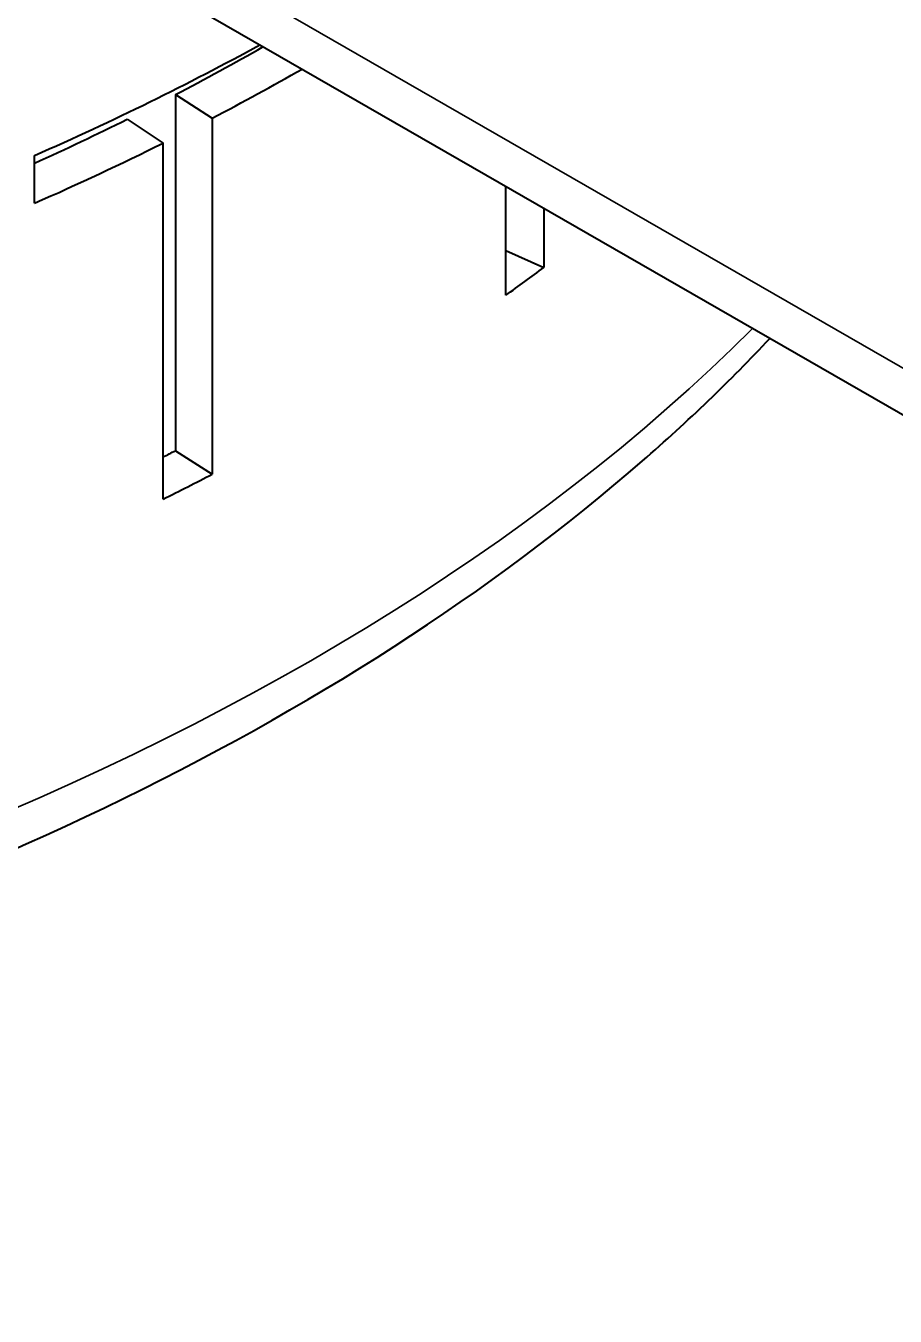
# Model space of a CAD drawing. Header units: millimetres. Extents: x 0 to 51860, y 0 to 5940.
# Drawn here: x 7358.93 to 7369.49, y 4169.34 to 4185.01 of the extents above; entities that cross this region are included whole.
import ezdxf

# ---------------------------------------------------------------- set-up
doc = ezdxf.new("R2010")
doc.units = ezdxf.units.MM
doc.header["$LTSCALE"] = 10
for name, color, linetype, lineweight in [('가시적인 것(ISO)', 3, 'Continuous', 40), ('가시적인 좁은 것(ISO)', 3, 'Continuous', 35), ('기호(ISO)', 5, 'Continuous', 25)]:
    doc.layers.add(name, color=color, linetype=linetype, lineweight=lineweight)
doc.styles.add('치수 텍스트_PSTEK_POSCO', font='isocp.shx')
doc.dimstyles.new('치수_PSTEK_POSCO$7', dxfattribs={"dimscale": 10, "dimtxt": 3.5, "dimasz": 2.5, "dimexe": 2, "dimexo": 2.5, "dimgap": 1, "dimtad": 1, "dimrnd": 1e-08, "dimdsep": 46, "dimtxsty": '치수 텍스트_PSTEK_POSCO', "dimcen": 0.09, "dimdle": 10, "dimclrd": 7, "dimclre": 7, "dimclrt": 2, "dimadec": 1, "dimazin": 2, "dimtfac": 1, "dimtmove": 0, "dimatfit": 3, "dimfxl": 0, "dimtolj": 1, "dimlwd": -1, "dimlwe": -1, "dimarcsym": 0})

msp = doc.modelspace()

# ---------------------------------------------------------------- linework, layer by layer
at = {"layer": '가시적인 것(ISO)'}
for p, q in [((7276.7049, 4233.7714), (7675.0417, 4004.3845)), ((7360.7444, 4184.1787), (7360.7444, 4179.8538)), ((7360.7444, 4184.1787), (7361.1921, 4183.8943)), ((7360.1591, 4183.8805), (7360.5949, 4183.59)), ((7361.1921, 4183.8943), (7361.1921, 4179.5693)), ((7360.5949, 4179.2651), (7360.5949, 4183.59)), ((7359.033, 4182.859), (7359.033, 4183.4394)), ((7364.758, 4181.7429), (7364.758, 4183.065)), ((7365.219, 4182.7995), (7365.219, 4182.0791)), ((7364.758, 4182.284), (7365.219, 4182.0791)), ((7360.7444, 4179.8538), (7361.1921, 4179.5693))]:
    msp.add_line(p, q, dxfattribs=at)
for centre, major_axis, start_param, end_param in [((7338.6872, 4198.7749), (33.5133, 0), 5.364791, 5.4722559), ((7338.6872, 4198.1946), (-32.8467, 0), 2.3070567, 2.3518438), ((7338.6872, 4198.1946), (-33.5133, 0), 2.3070567, 2.3519303), ((7338.6872, 4198.1946), (-32.8467, 0), 2.2387983, 2.2832629), ((7338.6872, 4198.1946), (-33.5133, 0), 2.2231983, 2.2832629), ((7338.6872, 4193.8696), (-33.5133, 0), 2.4621511, 2.4843489), ((7338.6872, 4193.8696), (-32.8467, 0), 2.3009312, 2.3070567), ((7338.6872, 4193.8696), (-33.5133, 0), 2.2832629, 2.3070567)]:
    msp.add_ellipse(centre, major_axis=major_axis, ratio=0.5758617, start_param=start_param, end_param=end_param, dxfattribs=at)
msp.add_open_spline([(7342.3649, 4171.2002), (7345.5504, 4171.4063), (7348.6855, 4171.8816), (7354.604, 4173.3372), (7357.3869, 4174.3171), (7362.3787, 4176.7159), (7364.5876, 4178.1344), (7366.9684, 4180.2107), (7367.4849, 4180.7071), (7367.9649, 4181.2182)], degree=3, knots=[0.89724263, 0.89724263, 0.89724263, 0.89724263, 1.18903272, 1.18903272, 1.48082316, 1.48082316, 1.7726136, 1.7726136, 1.86043936, 1.86043936, 1.86043936, 1.86043936], dxfattribs=at)
at = {"layer": '가시적인 좁은 것(ISO)'}
msp.add_line((7276.3581, 4234.5371), (7674.6949, 4005.1501), dxfattribs=at)
msp.add_ellipse((7338.6872, 4190.9462), major_axis=(-33.5133, 0), ratio=0.5758617, start_param=1.6863957, end_param=2.6205747, dxfattribs=at)

# ---------------------------------------------------------------- leaders
at = {"layer": '기호(ISO)', "color": 7, "annotation_type": 0, "has_hookline": 1, "hookline_direction": 0, "text_width": 1096.8392}
msp.add_leader([(6028.683, 4327.4923), (6292.7879, 3928.3081), (6317.7879, 3928.3081)], dimstyle='치수_PSTEK_POSCO$7', override={"dimtad": 0}, dxfattribs=at)

doc.saveas('drawing.dxf')
